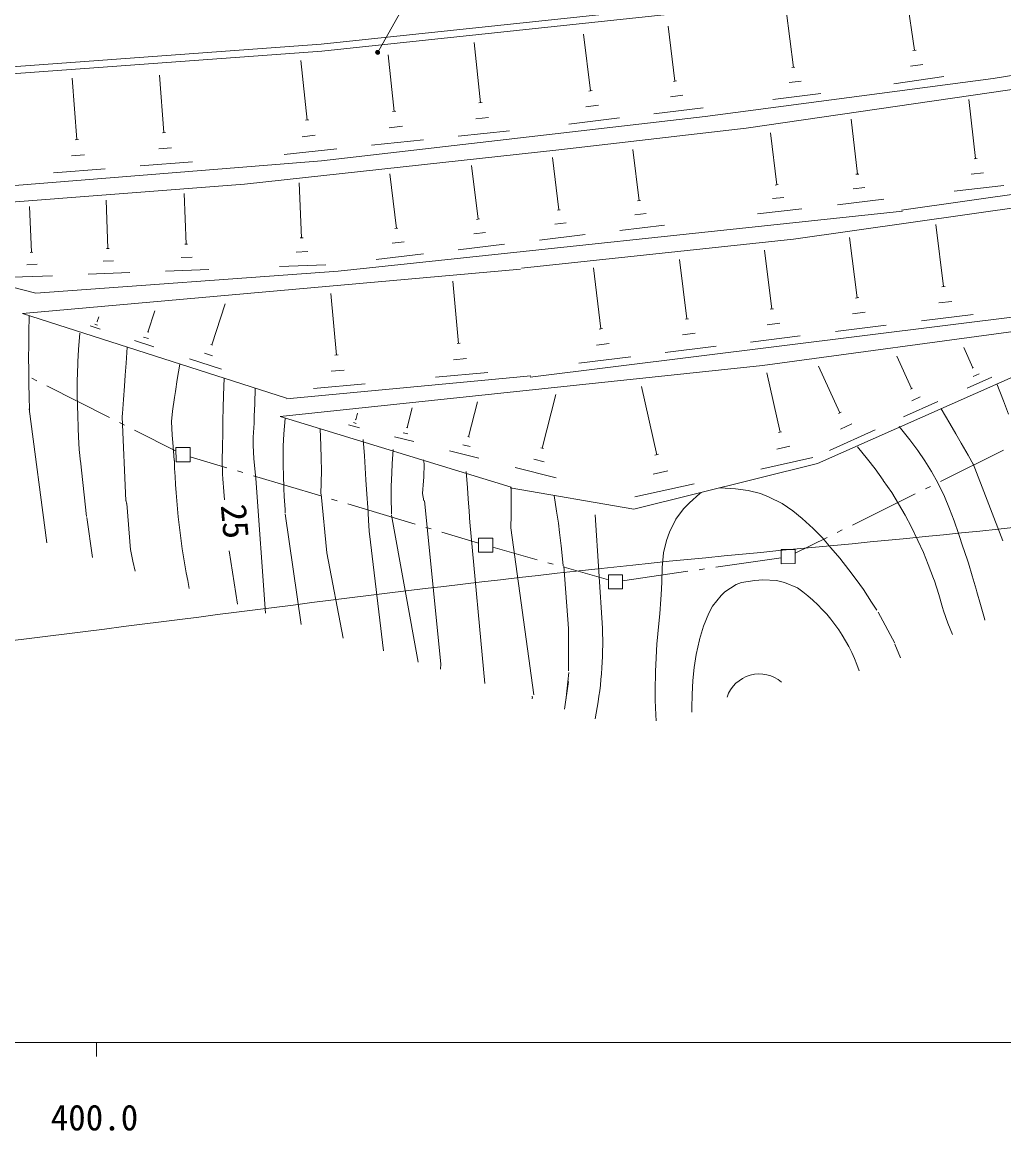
# Model space of a CAD drawing. Units: millimetres, scale not verified. Extents: x 40000 to 680000, y 20000 to 380000.
# Drawn here: x 462694 to 532615, y 198715 to 277648 of the extents above; entities that cross this region are included whole.
import ezdxf
from ezdxf.enums import TextEntityAlignment as Align

# ---------------------------------------------------------------- set-up
doc = ezdxf.new("R2010")
doc.units = ezdxf.units.MM
doc.header["$LTSCALE"] = 1000
for name, color, linetype, lineweight in [('M-BGD', 7, 'Continuous', 13), ('M-BMK-ROW', 30, 'Continuous', 13), ('M-STR-HTXT', 7, 'Continuous', 13), ('M-STR-STRC', 7, 'Continuous', 13), ('M-TTL-BAND', 7, 'Continuous', 13)]:
    doc.layers.add(name, color=color, linetype=linetype, lineweight=lineweight)
doc.styles.add('ＭＳ ゴシック', font='')
doc.styles.get('ＭＳ ゴシック').set_extended_font_data('MS Gothic')

msp = doc.modelspace()

# ---------------------------------------------------------------- linework, layer by layer
at = {"layer": 'M-BGD'}
for p, q in [((526245, 275653), (525632, 279869)), ((515507, 279424), (483993, 276084)), ((515568, 278933), (484033, 275583)), ((517623, 274427), (517120, 278513)), ((531844, 273643), (560464, 278293)), ((509191, 273442), (508718, 277357)), ((503172, 272758), (502680, 276794)), ((454791, 273956), (483993, 276084)), ((454821, 273456), (484033, 275583)), ((495341, 271913), (494889, 276209)), ((526135, 275633), (526365, 275663)), ((482994, 270675), (482541, 274911)), ((489193, 271299), (488770, 275325)), ((543120, 274289), (514270, 270099)), ((517513, 274417), (517723, 274437)), ((525965, 274511), (526856, 274642)), ((466591, 269285), (466248, 273661)), ((472789, 269789), (472477, 273875)), ((509081, 273432), (509301, 273462)), ((511335, 270929), (531844, 273643)), ((517313, 273346), (518174, 273446)), ((524784, 273249), (528349, 273771)), ((503062, 272748), (503283, 272778)), ((508881, 272340), (509762, 272451)), ((516152, 272153), (519587, 272575)), ((495231, 271903), (495462, 271933)), ((502853, 271626), (503754, 271737)), ((507690, 271128), (511205, 271550)), ((530605, 267934), (530112, 272150)), ((484017, 267781), (511335, 270929)), ((489073, 271289), (489313, 271309)), ((495001, 270771), (495913, 270872)), ((501641, 270384), (505236, 270826)), ((522183, 266828), (521731, 270744)), ((482874, 270665), (483104, 270685)), ((488843, 270137), (489774, 270238)), ((514270, 270099), (500911, 268561)), ((466470, 269275), (466701, 269295)), ((472679, 269779), (472910, 269799)), ((482644, 269493), (483575, 269594)), ((487582, 268885), (491277, 269277)), ((493750, 269539), (497405, 269921)), ((516435, 266074), (516003, 269780)), ((525329, 264266), (562280, 269562)), ((472419, 268637), (473341, 268708)), ((478540, 266106), (500911, 268561)), ((481353, 268221), (485108, 268623)), ((506631, 264938), (506189, 268593)), ((563362, 268681), (517639, 262209)), ((448386, 264920), (484017, 267781)), ((466211, 268143), (467132, 268214)), ((471108, 267415), (474823, 267697)), ((500923, 264284), (500471, 268020)), ((530495, 267924), (530715, 267944)), ((464919, 266931), (468605, 267213)), ((489347, 262967), (488884, 266842)), ((495165, 263631), (494703, 267436)), ((522083, 266818), (522283, 266838)), ((530285, 266822), (531166, 266933)), ((440515, 263204), (478540, 266106)), ((482597, 262283), (482435, 266198)), ((516335, 266054), (516535, 266085)), ((529084, 265620), (532609, 266022)), ((474366, 261838), (474224, 265443)), ((521883, 265787), (522714, 265887)), ((463360, 261262), (463228, 264517)), ((468798, 261545), (468666, 264980)), ((506531, 264928), (506731, 264948)), ((516145, 265083), (516936, 265173)), ((520762, 264654), (524067, 265037)), ((485202, 259910), (525389, 264196)), ((495065, 263611), (495265, 263641)), ((500823, 264274), (501023, 264294)), ((506341, 263926), (507142, 264027)), ((515074, 263991), (518228, 264363)), ((489247, 262947), (489457, 262977)), ((500633, 263263), (501444, 263353)), ((505260, 262824), (508455, 263206)), ((528316, 258820), (527773, 263236)), ((482487, 262283), (482698, 262293)), ((494865, 262589), (495696, 262680)), ((517639, 262209), (498251, 260127)), ((499532, 262131), (502787, 262523)), ((522167, 258015), (521634, 262321)), ((468707, 261545), (468898, 261545)), ((474275, 261838), (474466, 261848)), ((482217, 261281), (483049, 261322)), ((489057, 261905), (489898, 262006)), ((493744, 261447), (497059, 261839)), ((516089, 257221), (515566, 261427)), ((452624, 261137), (463672, 258358)), ((463270, 261252), (463450, 261262)), ((468468, 260634), (469209, 260664)), ((474016, 260897), (474797, 260927)), ((487916, 260743), (491281, 261145)), ((510040, 256527), (509517, 260743)), ((498191, 260067), (462721, 256905)), ((463030, 260381), (463751, 260411)), ((463672, 258358), (485202, 259910)), ((467386, 259702), (470361, 259823)), ((472894, 259925), (475989, 260046)), ((481026, 260249), (484321, 260381)), ((503912, 255823), (503379, 260160)), ((461999, 259489), (464853, 259600)), ((493777, 254777), (493375, 259203)), ((485075, 253942), (484672, 258338)), ((528196, 258809), (528426, 258840)), ((476192, 254679), (477162, 257603)), ((498886, 252366), (541345, 257674)), ((522047, 258005), (522277, 258036)), ((527986, 257658), (528907, 257768)), ((462721, 256905), (481521, 250876)), ((463202, 256755), (463172, 255534)), ((468029, 256327), (468149, 256678)), ((471655, 255588), (472155, 257090)), ((509930, 256507), (510150, 256538)), ((543689, 257024), (515420, 253195)), ((515979, 257211), (516199, 257241)), ((543689, 257024), (519349, 246217)), ((521847, 256874), (522749, 256994)), ((526745, 256385), (530430, 256838)), ((467548, 256026), (468240, 255796)), ((467879, 256147), (468049, 256087)), ((468009, 256327), (468049, 256317)), ((503801, 255803), (504032, 255834)), ((515769, 256110), (516660, 256220)), ((520626, 255631), (524241, 256074)), ((463172, 255534), (463163, 254622)), ((466798, 255515), (466708, 254343)), ((470693, 254986), (472076, 254526)), ((471344, 255227), (471695, 255117)), ((471615, 255608), (471705, 255578)), ((509720, 255386), (510632, 255496)), ((514578, 254877), (518113, 255320)), ((463163, 254622), (463153, 253771)), ((466708, 254343), (466658, 253462)), ((470173, 254515), (470093, 253364)), ((476122, 254699), (476262, 254649)), ((493667, 254767), (493898, 254787)), ((503592, 254652), (504513, 254772)), ((508499, 254133), (512114, 254576)), ((530412, 253042), (529760, 254484)), ((463153, 253771), (463164, 252840)), ((466658, 253462), (466629, 252551)), ((474610, 253686), (476884, 252936)), ((475691, 254087), (476252, 253897)), ((484965, 253932), (485195, 253952)), ((493417, 253615), (494349, 253696)), ((502341, 253369), (506036, 253832)), ((526036, 251558), (524983, 253871)), ((463164, 252840), (463164, 251878)), ((470093, 253364), (470024, 252512)), ((473929, 253305), (473739, 252214)), ((481081, 249573), (515420, 253195)), ((484715, 252790), (485636, 252880)), ((492126, 252363), (495851, 252705)), ((516674, 248459), (515740, 252685)), ((520929, 249833), (519426, 253167)), ((530362, 253012), (530462, 253062)), ((530432, 252411), (530863, 252612)), ((463164, 251878), (463184, 250997)), ((466629, 252551), (466619, 252230)), ((466619, 252230), (466619, 251209)), ((470024, 252512), (469974, 251731)), ((473739, 252214), (473610, 251352)), ((477084, 252295), (477045, 251084)), ((481521, 250825), (498926, 252476)), ((483434, 251557), (487129, 251900)), ((530012, 251590), (531764, 252382)), ((532125, 251891), (532586, 250700)), ((466619, 251209), (466640, 250267)), ((469974, 251731), (469904, 250790)), ((473610, 251352), (473550, 250932)), ((477045, 251084), (477015, 250172)), ((479298, 251585), (479258, 250464)), ((499730, 247319), (500699, 251145)), ((507892, 246852), (506818, 251699)), ((525956, 251528), (526106, 251598)), ((463184, 250997), (463205, 250046)), ((466640, 250267), (466650, 249707)), ((469904, 250790), (469835, 249788)), ((473550, 250932), (473400, 249950)), ((479258, 250464), (479229, 249603)), ((494492, 248118), (495131, 250622)), ((525476, 249545), (527919, 250647)), ((526056, 250687), (526667, 250967)), ((532586, 250700), (532957, 249749)), ((463195, 250116), (464451, 240572)), ((466650, 249707), (466671, 248715)), ((470088, 243579), (469815, 249548)), ((469835, 249788), (469825, 249578)), ((473400, 249950), (473340, 249209)), ((477015, 250172), (476995, 249321)), ((479229, 249603), (479209, 249092)), ((481081, 249573), (497518, 244544)), ((481432, 249433), (481322, 248332)), ((486449, 249346), (486569, 249816)), ((490115, 248787), (490465, 250179)), ((520829, 249793), (521040, 249883)), ((528160, 250127), (528771, 249066)), ((466671, 248715), (466701, 248134)), ((473340, 249209), (473381, 248238)), ((476995, 249321), (476986, 248440)), ((479209, 249092), (479159, 248110)), ((483926, 248703), (483966, 247502)), ((485929, 248975), (486720, 248775)), ((486289, 249135), (486479, 249085)), ((486419, 249356), (486469, 249346)), ((490065, 248797), (490155, 248777)), ((520970, 248681), (521781, 249042)), ((525166, 248853), (525908, 247912)), ((528771, 249066), (529192, 248335)), ((466701, 248134), (466761, 247213)), ((473381, 248238), (473431, 247727)), ((476986, 248440), (476966, 247388)), ((479159, 248110), (479149, 247529)), ((481322, 248332), (481273, 247460)), ((486991, 247934), (487071, 246772)), ((489214, 248135), (490586, 247785)), ((489835, 248416), (490175, 248336)), ((494431, 248138), (494552, 248098)), ((516554, 248439), (516784, 248489)), ((520190, 247149), (523444, 248622)), ((525908, 247912), (526499, 247142)), ((529192, 248335), (529573, 247664)), ((466761, 247213), (466852, 246352)), ((473431, 247727), (473502, 246796)), ((476966, 247388), (476947, 246467)), ((479149, 247529), (479190, 246568)), ((481273, 247460), (481273, 247010)), ((483966, 247502), (483997, 246590)), ((489114, 247214), (489045, 246192)), ((493140, 247136), (495213, 246606)), ((494071, 247557), (494592, 247427)), ((499639, 247339), (499820, 247289)), ((516454, 247247), (517375, 247458)), ((522182, 247410), (522904, 246529)), ((526499, 247142), (526990, 246421)), ((529573, 247664), (530064, 246823)), ((466852, 246412), (467285, 242456)), ((473502, 246796), (473532, 246445)), ((476947, 246467), (476967, 245475)), ((479190, 246568), (479281, 245637)), ((481273, 247010), (481293, 246028)), ((483997, 246590), (484007, 245729)), ((487071, 246772), (487122, 245921)), ((491278, 246494), (491328, 246213)), ((499139, 246538), (499870, 246348)), ((507762, 246822), (508022, 246882)), ((515313, 245834), (519008, 246657)), ((522904, 246529), (523445, 245838)), ((526990, 246421), (527461, 245650)), ((530064, 246823), (530455, 246142)), ((479281, 245637), (479341, 245136)), ((481293, 246028), (481314, 245427)), ((484007, 245729), (483998, 244858)), ((487122, 245921), (487182, 245060)), ((489015, 245571), (488985, 244580)), ((489045, 246192), (489015, 245571)), ((491328, 246213), (491298, 245252)), ((494323, 245664), (494403, 244492)), ((497817, 245936), (500732, 245196)), ((519349, 246217), (506271, 242976)), ((507642, 245470), (508693, 245701)), ((523445, 245838), (524016, 245037)), ((527461, 245650), (527902, 244849)), ((530435, 246192), (532541, 240725)), ((476967, 245475), (476987, 245145)), ((476987, 245145), (477048, 244224)), ((479341, 245156), (480016, 235582)), ((481314, 245427), (481334, 244436)), ((483998, 244858), (483968, 244057)), ((487182, 245060), (487243, 244048)), ((491278, 244982), (491219, 244100)), ((491298, 245252), (491278, 244982)), ((506341, 243857), (510557, 244791)), ((524016, 245037), (524026, 245027)), ((524026, 245027), (524628, 244156)), ((527902, 244849), (528383, 243888)), ((477048, 244224), (477108, 243633)), ((481334, 244436), (481354, 243885)), ((483988, 244047), (484401, 239871)), ((487243, 244048), (487303, 243097)), ((488985, 244580), (488986, 243729)), ((491219, 244100), (491309, 243560)), ((494403, 244492), (494464, 243701)), ((497458, 244484), (506271, 242976)), ((497518, 244514), (497518, 243412)), ((500582, 243945), (500763, 242823)), ((510227, 243438), (510958, 244080)), ((510958, 244080), (511068, 244170)), ((512389, 244491), (513511, 244421)), ((513511, 244421), (514413, 244312)), ((514413, 244312), (515284, 244082)), ((515284, 244082), (515905, 243832)), ((524628, 244156), (525119, 243365)), ((470088, 243629), (470148, 243299)), ((470138, 243389), (470410, 240084)), ((481354, 243885), (481415, 242944)), ((488986, 243729), (488996, 242767)), ((491349, 243560), (492516, 231953)), ((494464, 243701), (494524, 242830)), ((497518, 243412), (497519, 242631)), ((509806, 243008), (510227, 243438)), ((515905, 243832), (516826, 243371)), ((516826, 243371), (517588, 242851)), ((525119, 243365), (525590, 242544)), ((528383, 243888), (528754, 243007)), ((467305, 242386), (467697, 239532)), ((481415, 242944), (481435, 242724)), ((481435, 242653), (482561, 234762)), ((487303, 243097), (487334, 242676)), ((487334, 242676), (487394, 241755)), ((488996, 242767), (488996, 242627)), ((489006, 242557), (490904, 232093)), ((494524, 242830), (494575, 242009)), ((497519, 242631), (497509, 241600)), ((500763, 242823), (500884, 241972)), ((503517, 242564), (504022, 234502)), ((509256, 242256), (509806, 243008)), ((517588, 242851), (518259, 242311)), ((525590, 242544), (526031, 241703)), ((528754, 243007), (529075, 242146)), ((487394, 241755), (487435, 241144)), ((494575, 242039), (495652, 230563)), ((497509, 241640), (499147, 229753)), ((500884, 241972), (500964, 241311)), ((508796, 241345), (509256, 242256)), ((518259, 242311), (519041, 241610)), ((519041, 241610), (519692, 240929)), ((526031, 241703), (526492, 240742)), ((529075, 242146), (529376, 241244)), ((487425, 241224), (488420, 232883)), ((500964, 241311), (501085, 240370)), ((508576, 240744), (508796, 241345)), ((519692, 240929), (520303, 240219)), ((529376, 241244), (529717, 240233)), ((470410, 240104), (470571, 239283)), ((477441, 240018), (478033, 236212)), ((501085, 240370), (501186, 239428)), ((508376, 239872), (508576, 240744)), ((520303, 240219), (520924, 239478)), ((526492, 240742), (526883, 239891)), ((529717, 240233), (529757, 240113)), ((529757, 240113), (530098, 239122)), ((470571, 239283), (470731, 238562)), ((484401, 239871), (485555, 233802)), ((501186, 239428), (501236, 238938)), ((508276, 238811), (508376, 239872)), ((520924, 239478), (521576, 238667)), ((526883, 239891), (527234, 239030)), ((501286, 238928), (501619, 234471)), ((508276, 238871), (508247, 237769)), ((521576, 238667), (522107, 237976)), ((527234, 239030), (527605, 238049)), ((530098, 239122), (530359, 238240)), ((508247, 237769), (508207, 236888)), ((513554, 237621), (512744, 237100)), ((513925, 237762), (513554, 237621)), ((514886, 237893), (513925, 237762)), ((515447, 237953), (514886, 237893)), ((516419, 237893), (515447, 237953)), ((516999, 237763), (516419, 237893)), ((517921, 237373), (516999, 237763)), ((522107, 237976), (522608, 237245)), ((527605, 238049), (527665, 237869)), ((527665, 237869), (527976, 236907)), ((530359, 238240), (530640, 237269)), ((508207, 236888), (508187, 236557)), ((512483, 236840), (511863, 236078)), ((512744, 237100), (512483, 236840)), ((522608, 237245), (523179, 236364)), ((527976, 236907), (528237, 235986)), ((530640, 237269), (530700, 237079)), ((530700, 237079), (530961, 236178)), ((508187, 236557), (508108, 235516)), ((511863, 236078), (511593, 235578)), ((523179, 236364), (523560, 235784)), ((530961, 236178), (531241, 235186)), ((508108, 235516), (508018, 234594)), ((511593, 235578), (511212, 234656)), ((523660, 235633), (524843, 233441)), ((528237, 235986), (528317, 235736)), ((528317, 235736), (528628, 234865)), ((501619, 234471), (501610, 231467)), ((508018, 234594), (507928, 233593)), ((511212, 234656), (510943, 233705)), ((528628, 234865), (528949, 234044)), ((531241, 235186), (531272, 235076)), ((510933, 233664), (510703, 232623)), ((510943, 233705), (510933, 233664)), ((507908, 233383), (507849, 232381)), ((507928, 233593), (507908, 233383)), ((524863, 233361), (525244, 232399)), ((507849, 232381), (507799, 231410)), ((510703, 232623), (510563, 231701)), ((492516, 231953), (492497, 231573)), ((501620, 231357), (501411, 229354)), ((507799, 231410), (507799, 231229)), ((510563, 231701), (510473, 230770)), ((501600, 230716), (501331, 228743)), ((507799, 231229), (507780, 230238)), ((510473, 230770), (510424, 229779)), ((507780, 230238), (507790, 229377)), ((510424, 229779), (510384, 228837)), ((499037, 229583), (499007, 229633)), ((499037, 229603), (499027, 229483)), ((507790, 229377), (507831, 228335)), ((507831, 228335), (507851, 227895)), ((510384, 228837), (510384, 228517))]:
    msp.add_line(p, q, dxfattribs=at)
for centre, radius, start, end in [((527269, 248093), 53759, 181.75466, 191.55868), ((511146, 227756), 11757, 18.41982, 54.82411), ((476242, 233478), 27801, 348.7406, 2.1199), ((515211, 228799), 2444, 49.87162, 161.17541)]:
    msp.add_arc(centre, radius, start, end, dxfattribs=at)
at = {"layer": 'M-BMK-ROW'}
for p, q in [((463738, 252114), (463381, 252294)), ((468915, 249499), (464452, 251753)), ((469986, 248958), (469629, 249138)), ((473652, 247106), (470700, 248597)), ((473652, 246355), (473651, 247357)), ((473651, 247357), (474653, 247357)), ((474653, 247357), (474653, 246356)), ((532584, 247168), (528103, 244951)), ((474653, 246356), (473652, 246355)), ((477265, 245925), (474653, 246706)), ((478415, 245581), (478032, 245695)), ((483972, 243918), (479182, 245351)), ((526310, 244065), (521828, 241848)), ((527385, 244597), (527027, 244419)), ((485121, 243574), (484738, 243689)), ((490678, 241912), (485888, 243345)), ((491828, 241568), (491444, 241682)), ((495206, 240557), (492594, 241339)), ((495207, 239906), (495206, 240908)), ((495206, 240908), (496208, 240908)), ((496208, 240908), (496208, 239907)), ((520035, 240962), (517760, 239837)), ((521111, 241494), (520752, 241317)), ((499367, 239378), (496208, 240267)), ((516758, 239095), (516758, 240097)), ((516758, 240097), (517759, 240097)), ((517759, 240097), (517760, 239096)), ((496208, 239907), (495207, 239906)), ((516758, 239516), (512095, 238840)), ((500522, 239053), (500137, 239161)), ((504451, 237948), (501292, 238836)), ((510116, 238554), (505453, 237878)), ((511303, 238726), (510907, 238668)), ((517760, 239096), (516758, 239095)), ((504451, 238308), (505452, 238309)), ((504451, 237307), (504451, 238308)), ((505452, 238309), (505453, 237307)), ((505453, 237307), (504451, 237307))]:
    msp.add_line(p, q, dxfattribs=at)
at = {"layer": 'M-STR-HTXT'}
msp.add_open_spline([(378672, 228804), (392517, 228817), (406363, 228830), (420156, 229589), (448925, 231174), (477465, 236007), (506186, 238996), (520061, 240440), (533978, 241454), (547753, 243482), (558272, 245030), (568708, 247170), (579145, 249310)], degree=3, knots=[0, 0, 0, 0, 1, 1, 1, 2, 2, 2, 3, 3, 3, 4, 4, 4, 4], dxfattribs=at)
at = {"layer": 'M-STR-STRC'}
for p, q in [((488089, 275625), (489910, 278840)), ((487979, 275455), (488049, 275525))]:
    msp.add_line(p, q, dxfattribs=at)
for radius in [140, 110, 80.1, 50.1, 20]:
    msp.add_circle((488009, 275495), radius, dxfattribs=at)
at = {"layer": 'M-TTL-BAND'}
for p, q in [((40000, 205000), (579000, 205000)), ((468000, 205000), (468000, 204000))]:
    msp.add_line(p, q, dxfattribs=at)

# ---------------------------------------------------------------- texts
at = {"layer": 'M-BGD', "style": 'ＭＳ ゴシック'}
for s, p in [('2', (476287, 243202)), ('5', (476398, 241990))]:
    msp.add_text(s, height=1833, rotation=275.18, dxfattribs=at).set_placement(p, align=Align.BOTTOM_LEFT)
at = {"layer": 'M-TTL-BAND', "style": 'ＭＳ ゴシック'}
msp.add_text('400.0', height=1833, dxfattribs=at).set_placement((467844, 198195), align=Align.BOTTOM_CENTER)

doc.saveas('drawing.dxf')
